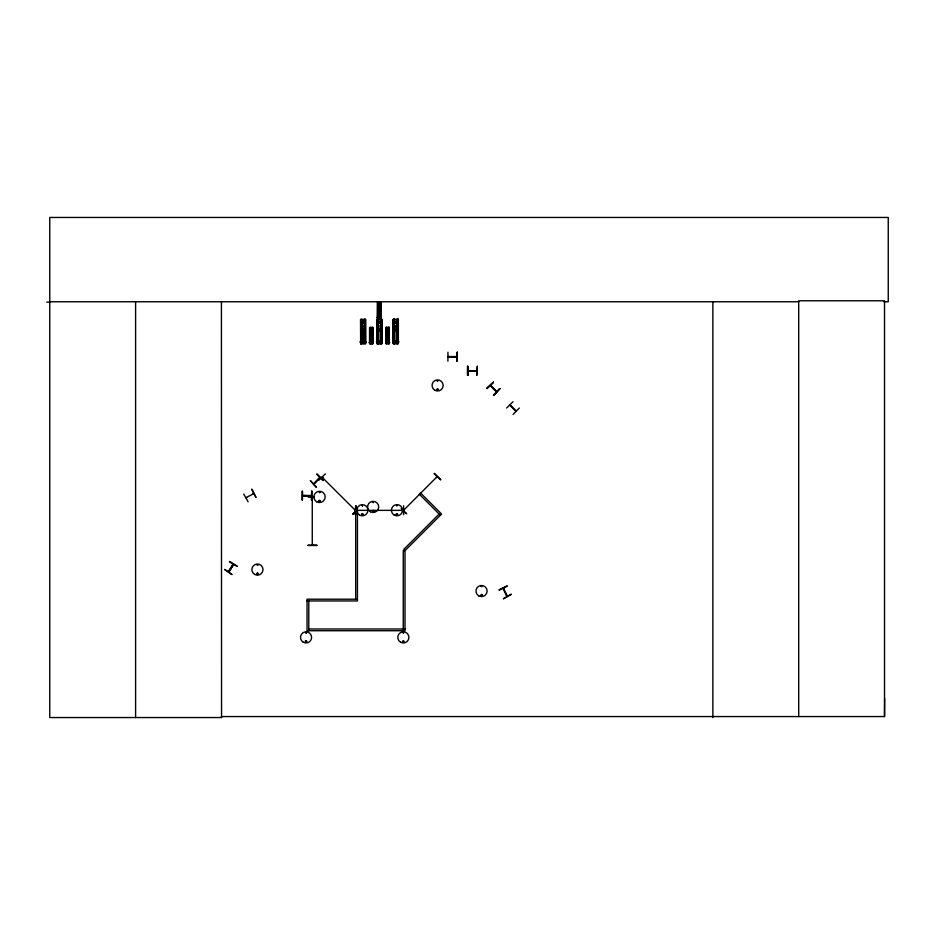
<?xml version="1.0" encoding="UTF-8"?>
<svg xmlns="http://www.w3.org/2000/svg" width="935" height="935" viewBox="0 0 935 935"><rect width="100%" height="100%" fill="white"/><g stroke="black" fill="none" stroke-linecap="round" stroke-linejoin="round"><path stroke-width="1.4" d="M503.871 589.05L503.451 588.208M507.413 596.168L503.568 588.337M883.879 301.76L888.25 301.76L888.25 217.458L49.765 217.458L49.765 717.542L221.548 717.542L221.431 716.561L884.522 716.561L884.65 698.48M322.224 477.306L322.715 477.773M322.984 477.551L322.341 476.92M355.347 510.44L355.954 510.966M490.279 385.746L496.497 391.894M490.875 386.284L490.443 385.337L496.707 391.555L495.702 391.239M516.213 410.979L510.066 404.832M228.385 571.717L229.157 571.25M233.095 564.132L233.084 565.324M312.267 545.023L312.267 497.175M312.617 497.362L312.208 498.121L312.617 497.198M257.873 564.939C256.33 566.458 257.721 563.092 257.744 565.254M256.821 573.763C258.422 571.928 257.709 575.574 256.915 573.891M258.212 573.961C256.926 570.63 256.073 576.661 258.294 573.763M320.062 501.218C319.221 498.904 318.578 503.112 320.144 501.09M320.378 501.312C318.882 498.203 318.426 503.451 320.238 501.487M306.493 632.761C304.868 634.234 306.4 630.938 306.364 633.077M306.657 641.574C304.962 643.409 305.827 639.762 306.563 641.433M362.932 514.566L361.927 513.981L362.616 514.869M363.131 514.612C361.471 511.27 361.529 517.546 363.131 514.203M373.755 511.106L372.562 511.27L373.614 510.837M373.953 511.106C371.195 513.794 373.661 507.822 373.719 511.679M396.171 514.414C398.637 511.609 396.966 517.651 396.288 514.005M397.492 514.542C396.37 512.228 396.44 516.599 397.492 514.273M402.482 641.574C405.042 639.248 403.359 643.818 402.658 641.983M402.751 641.574C404.352 639.563 403.628 643.747 402.833 641.433M437.171 380.919L438.094 380.802L437.171 380.685M436.762 389.392C438.503 392.782 438.445 386.471 436.82 389.825M438.118 389.755C437.276 387.429 436.633 391.648 438.211 389.615M482.133 595.373C480.812 593.328 481.163 596.752 481.922 595.595M482.32 595.42C481.034 592.089 480.181 598.12 482.402 595.221M253.63 493.727L245.847 497.7L246.746 497.7M253.011 494.019L253.514 493.329M312.617 498.051L312.267 497.268M355.23 510.323L355.884 510.907L322.131 477.259M379.75 343.32L379.166 342.327L379.785 342.303M396.101 343.25L395.423 343.285L396.031 342.339M509.715 405.042L515.991 411.377M437.194 476.698L436.505 477.411L437.416 476.92M228.888 571.858L233.61 564.436L228.444 571.542M319.922 492.488C319.361 490.408 318.858 494.019 319.969 492.161M305.301 641.141C305.944 644.531 307.744 639.575 305.476 641.013M481.116 586.151L481.887 586.748L481.233 586.093M355.756 510.042L356.749 510.042L355.756 510.358M402.798 510.405L403.604 510.358M302.543 495.503L303.478 495.877M310.49 495.503L311.484 495.503M447.958 356.574L449.01 356.983M476.64 371.008L467.921 370.552L468.704 370.505M228.981 571.916L233.446 564.343M229.437 561.853L237.093 566.458M228.444 571.647L233.002 564.214M233.364 564.284L228.701 571.893M319.922 477.773L313.716 483.933M404.189 510.218L403.791 510.685M436.493 477.329L437.323 477.084M319.279 500.622L319.022 501.218M372.808 501.943L373.392 502.714L373.03 501.815M396.592 505.367C398.532 504.655 396.148 507.261 396.732 505.169M403.008 632.411L403.476 633.229L403.242 632.329M355.849 510.042L356.632 510.381M302.566 495.854L311.484 495.807L302.73 495.457M448.145 356.527L456.864 356.527L455.894 356.983M468.704 371.008L468.949 371.195M475.927 370.599L476.827 370.599M476.71 370.95L467.991 370.914M310.42 480.683L316.427 487.31L310.373 480.73M323.054 480.602L316.79 474.232M319.77 477.353L313.915 483.862M318.999 480.123L325.368 473.846M355.943 511.632L352.927 514.04L357.404 509.493M352.974 514.086L357.497 509.587M434.132 473.671L440.572 479.865M403.756 510.65L403.955 509.891M436.832 477.563L437.358 476.99M493.446 382.31L486.808 388.305L493.364 382.216M487.123 388.621L493.399 382.263M493.54 395.037L499.851 388.715M403.441 510.475L437.007 476.768M506.641 407.987L512.999 401.723M519.322 408.034L513.093 414.439M439.146 514.04L403.756 549.429L404.995 550.657L404.995 630.728L307.042 630.728L307.042 599.206L357.427 599.206M243.696 494.019L248.114 501.791M362.827 343.32L363.271 342.175M312.57 545.023L312.617 544.053L312.173 544.836M476.02 370.505L476.02 371.008M507.039 585.848L499.056 589.868M499.208 590.16L507.202 586.175M506.56 595.466L507.074 596.261M362.476 506.069L362.102 505.169L362.57 505.975M456.701 356.971L447.982 356.925M468.038 371.113L476.838 371.008M314.335 496.672L307.942 496.707L314.335 497.163M355.943 510.405L356.656 510.346M402.704 510.054L403.604 510.042M402.704 510.358L403.511 510.358L355.849 510.358M403.628 514.671L403.628 505.73M307.954 545.175L316.883 545.117M307.954 545.502L316.895 545.491M46.75 302.11L49.765 302.099M49.765 301.76L798.7 301.76M377.635 304.027L380.615 304.027M377.635 305.126L380.615 305.126M377.635 306.762L380.615 306.762M377.635 308.211L380.615 308.211M377.635 309.847L380.615 309.847M377.635 316.883L380.615 316.883M377.144 317.339L381.118 317.339M377.144 317.468L381.118 317.468M380.849 318.519L377.413 318.531L377.424 302.391L380.615 302.391L380.615 318.519M393.542 321.839L398.018 321.839M360.875 321.909L365.351 321.909M377.214 321.874L381.679 321.874M360.875 323.545L365.351 323.545M377.214 323.522L381.679 323.522M393.542 323.487L398.018 323.487M393.542 325.941L398.018 325.941M360.875 326.011L365.351 326.011M377.214 325.976L381.679 325.976M373.007 327.484L369.559 327.495L369.559 343.636L373.007 343.624L373.007 327.484L372.773 343.624M385.886 327.46L389.334 327.449L389.322 343.589L385.886 343.601L385.968 327.46M360.875 328.185L365.34 328.185M377.202 328.15L381.679 328.15M393.542 328.115L398.006 328.115M369.792 329.132L372.773 329.132M386.12 329.097L389.1 329.097M369.792 330.23L372.773 330.23M386.12 330.195L389.1 330.195M377.202 330.604L381.679 330.604M393.542 330.569L398.006 330.569M360.875 330.639L365.34 330.639M369.792 331.867L372.773 331.867M386.12 331.832L389.1 331.832M369.781 333.316L372.761 333.316M386.12 333.281L389.1 333.281M369.781 334.952L372.761 334.952M386.12 334.917L389.1 334.917M377.214 341.146L381.679 341.146M393.542 341.111L398.018 341.111M360.875 341.182L365.351 341.182M360.139 341.871L366.088 341.871M376.466 341.836L382.427 341.836M392.805 341.801L398.754 341.801M360.139 342.058L366.088 342.058M369.792 341.988L372.773 341.988M376.466 342.023L382.427 342.023M386.12 341.953L389.1 341.953M392.805 341.988L398.754 341.988M369.29 342.444L373.264 342.444M385.629 342.409L389.603 342.409M369.29 342.572L373.264 342.572M385.629 342.537L389.603 342.537M360.536 343.659L365.69 343.636L365.69 319.431L360.536 319.454L360.641 343.659M447.958 352.261L447.888 361.19M448.099 356.983L456.899 356.983M467.897 366.286L467.897 375.227M302.543 491.191L302.426 500.12M302.636 495.503L311.39 495.503M307.042 600.948L357.427 600.948L357.427 510.872L355.686 510.872L355.686 599.206M308.784 628.998L404.995 628.998M387.791 343.32L387.663 342.607M507.027 596.331L503.159 588.431L506.945 596.226M229.671 561.467L237.268 566.178M490.594 385.419L496.614 391.508M434.448 473.355L440.806 479.632M401.162 508.441L406.655 513.783L402.681 510.545M317.023 473.998L323.381 480.274M440.373 515.267L419.312 494.206L420.54 492.979L441.6 514.04L404.995 550.657L403.254 550.657L403.254 628.998M355.662 505.73L355.662 514.671M884.522 716.561L884.522 300.79L798.7 300.79L798.7 716.561M712.867 301.76L712.867 717.542M467.442 366.286L467.442 375.227M456.958 352.261L456.958 361.19M398.252 319.361L398.252 343.566M397.959 319.361L398.018 343.566M397.772 319.361L397.772 323.639M397.772 326.479L397.772 343.566M397.656 319.361L397.679 323.639M397.679 326.479L397.667 343.566M397.468 319.361L397.492 323.639M397.492 326.479L397.468 343.566M397.188 343.566L397.141 319.361L397.094 343.566M396.896 319.361L396.791 323.639M396.814 326.479L396.791 343.566M396.463 343.566L395.096 343.566M394.745 319.384L394.769 323.662M394.745 326.502L394.663 343.589M394.418 319.384L394.453 343.589M394.371 319.384L394.371 343.589M394.173 319.384L394.173 343.589M393.88 319.384L393.904 343.589M393.787 319.384L393.787 343.589M393.542 319.384L393.588 343.589M393.214 319.384L393.308 343.589M389.264 327.449L389.124 343.589M389.1 327.449L389.1 343.589M388.867 327.449L388.867 343.589M388.551 327.449L388.679 343.589M388.492 327.449L388.364 343.589L388.282 327.449M388.072 343.589L387.16 343.589M386.868 327.46L386.938 343.601M386.728 327.46L386.704 343.601M386.541 327.46L386.482 343.601L386.284 327.46M386.12 327.46L386.097 343.601M381.679 319.396L381.679 343.601M381.351 319.396L381.433 343.601M381.141 319.396L381.328 343.601M381.048 319.396L381.048 343.601M380.779 318.519L380.849 302.379L379.809 302.379L379.879 318.519M380.767 319.396L380.802 343.601M380.568 319.396L380.568 323.674M380.568 330.791L380.568 343.601M380.463 302.379L380.393 318.519M380.463 319.396L380.475 323.674M380.475 330.791L380.463 343.601M380.276 302.379L380.206 318.519M380.042 302.379L380.007 318.519M380.124 343.601L378.757 343.601M378.441 302.391L378.453 318.531M378.219 302.391L378.254 318.531L378.067 302.391M378.079 319.419L378.044 343.624M377.88 302.391L377.997 318.531M377.798 302.391L377.635 318.531M377.611 302.391L377.483 318.531M377.459 319.419L377.565 323.685M377.541 330.815L377.565 343.624M372.738 327.484L372.609 343.624L372.539 327.484M372.352 327.484L372.188 343.624M372.025 327.484L372.153 343.624M371.966 327.484L371.955 343.624M371.733 343.624L370.821 343.624M370.611 327.495L370.529 343.636M370.4 327.495L370.365 343.636M370.155 327.495L370.213 343.636M370.026 327.495L370.015 343.636M369.792 327.495L369.816 343.636M365.386 319.431L365.386 343.636L365.304 319.431M365.012 319.431L364.989 323.709M364.989 330.826L365.001 343.636M364.802 319.431L364.825 323.709M364.802 330.826L364.825 342.21M364.72 319.431L364.72 323.709M364.72 330.826L364.72 342.21M364.475 319.431L364.521 343.636M364.241 323.709L364.241 319.431L364.124 323.709M364.241 342.21L364.241 330.826L364.124 342.21M363.797 343.636L362.429 343.636M362.102 327.998L362.079 319.454L361.997 327.998M362.102 330.838L362.079 342.233L361.997 330.838M361.798 319.454L361.705 343.659M361.506 319.454L361.506 327.998M361.506 330.838L361.506 342.233M361.401 319.454L361.424 327.998M361.424 330.838L361.401 342.233M361.237 319.454L361.12 343.659M311.6 491.191L311.6 500.12M308.784 600.948L308.784 630.728M302.087 491.191L302.087 500.12M221.42 301.76L221.548 717.542M135.598 301.76L135.598 717.542M362.149 329.155C363.364 332.953 365.094 326.479 362.149 329.155M370.634 333.97C371.452 336.495 372.598 332.182 370.634 333.97M378.488 308.866C379.294 311.39 380.451 307.077 378.488 308.866M378.476 329.12C379.692 332.918 381.433 326.444 378.476 329.12M386.973 333.935C387.78 336.46 388.937 332.147 386.973 333.935M394.815 329.085C396.031 332.883 397.761 326.408 394.815 329.085M224.727 569.45L232.055 574.581L224.692 569.497M319.922 477.633L313.774 483.862L320.015 477.586M499.804 388.668L493.797 395.295L499.769 388.621M251.866 489.309L255.898 497.291L251.866 489.309M511.246 594.286L503.474 598.716L511.246 594.286M355.732 505.73L355.323 514.671L355.709 505.73M382.029 319.396L376.863 319.419L376.863 343.624L382.029 343.601L382.029 319.396M398.357 319.361L393.203 319.384L393.203 343.589L398.357 343.566L398.357 319.361M363.458 342.303L362.757 342.303L363.458 342.339M457.39 352.261L456.888 361.19L457.344 352.261M477.329 366.286L476.827 375.227L477.329 366.286M311.974 491.191L311.542 500.12L311.974 491.191M467.827 375.227L467.827 366.286L467.769 375.227M378.43 323.685L378.418 319.419L378.324 323.685M378.43 343.624L378.418 330.815L378.324 343.624M377.845 323.685L377.845 319.419L377.728 323.685M377.845 343.624L377.845 330.815L377.752 343.624M377.261 343.624L377.261 319.419L377.167 343.624M360.922 343.659L360.875 319.454L360.84 343.659M370.365 511.761A5.587 5.587 0 0 0 378.733 506.934A5.587 5.587 0 0 0 370.365 502.095A5.587 5.587 0 0 0 370.365 511.761M359.554 515.068A5.587 5.587 0 0 0 367.934 510.229A5.587 5.587 0 0 0 359.554 505.391A5.587 5.587 0 0 0 359.554 515.068M434.822 390.257A5.563 5.563 0 0 0 443.167 385.442A5.563 5.563 0 0 0 434.822 380.627A5.563 5.563 0 0 0 434.822 390.257M394.184 515.068A5.587 5.587 0 0 0 402.564 510.229A5.587 5.587 0 0 0 394.184 505.391A5.587 5.587 0 0 0 394.184 515.068M478.755 595.875A5.587 5.587 0 0 0 487.123 591.037A5.587 5.587 0 0 0 478.755 586.198A5.587 5.587 0 0 0 478.755 595.875M400.566 642.228A5.575 5.575 0 0 0 408.922 637.401A5.575 5.575 0 0 0 400.566 632.574A5.575 5.575 0 0 0 400.566 642.228M303.267 642.228A5.575 5.575 0 0 0 311.624 637.401A5.575 5.575 0 0 0 303.267 632.574A5.575 5.575 0 0 0 303.267 642.228M254.636 574.417A5.587 5.587 0 0 0 263.015 569.579A5.587 5.587 0 0 0 254.636 564.752A5.587 5.587 0 0 0 254.636 574.417M316.72 501.803A5.657 5.657 0 0 0 325.193 496.906A5.657 5.657 0 0 0 316.72 492.02A5.657 5.657 0 0 0 316.72 501.803"/></g></svg>
